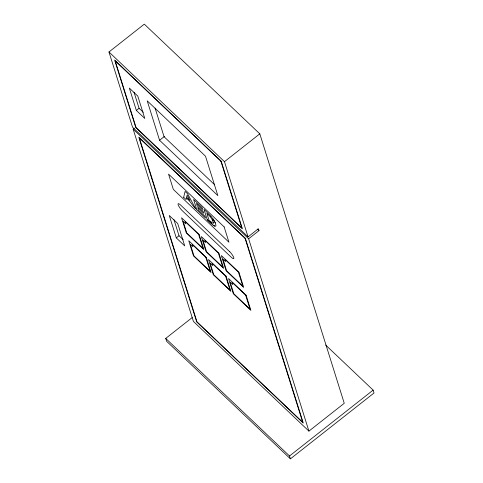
<?xml version="1.0" encoding="UTF-8"?>
<svg xmlns="http://www.w3.org/2000/svg" width="483" height="483" viewBox="0 0 483 483"><rect width="100%" height="100%" fill="white"/><g stroke="black" fill="none" stroke-linecap="round" stroke-linejoin="round"><path stroke-width="0.72" d="M186.625 197.245L187.138 195.047L190 200.427L186.637 197.233M183.649 197.299L185.098 191.401L187.627 193.804L195.53 208.578C192.041 205.516 190.525 200.85 186.353 198.272L186.04 199.564L183.667 197.287M213.305 223.17L213.383 222.367M308.921 431.12L248.648 238.795L259.003 230.639L258.405 228.725L248.051 236.881L132.541 127.186L108.971 51.977L144.302 24.15L259.812 133.845L344.252 403.293L308.921 431.12L193.411 321.424L133.139 129.1L134.292 128.194M136.339 110.432L129.323 88.039L137.776 96.069L144.797 118.456L136.339 110.432L139.068 108.283L134.02 92.193M159.571 140.269L147.218 100.844L205.498 156.19L217.851 195.615L159.571 140.269L164.631 136.284M248.051 236.881L224.48 161.672L259.812 133.845M196.798 209.767L193.592 199.467L202.154 207.599L202.727 209.441L196.436 203.47L197.167 205.788L203.144 211.457L203.693 213.257L197.728 207.593L198.531 210.153L204.961 216.233L205.516 218.062L196.816 209.755M176.283 237.877L169.267 215.49L177.72 223.514L184.735 245.907L176.283 237.877L179.006 235.734L173.965 219.638M212.937 225.03L207.213 219.687L203.989 209.332L210.908 216.161M325.687 345.067L373.13 390.119L374.029 392.993L290.416 458.85L166.629 341.294L165.729 338.42L192.228 317.548M290.416 458.85L289.516 455.982L373.13 390.119M213.088 223.297L211.602 222.53L208.934 220.043L206.851 213.335L210.28 216.752L212.103 219.33M212.925 225.036L215.309 226.267A10.01 2.349 51.8 0 0 215.889 224.987L215.255 222.929A9.829 2.306 51.8 0 0 213.021 218.962M213.915 225.748L214.7 226.165M210.866 221.854L211.614 222.524M108.971 51.977L224.48 161.672M139.068 108.283L143.294 112.297M214.718 184.832L164.069 136.725L155.079 108.059M257.367 229.087L259.003 230.639M133.139 129.1L248.648 238.795M207.231 219.674L211.777 223.997M179.006 235.734L183.232 239.749M165.729 338.42L289.516 455.982M210.89 216.173L213.009 218.974A9.829 2.306 51.8 0 1 215.243 222.935M212.115 219.318L213.371 222.373M212.562 220.157L212.925 220.954M221.232 161.274L114.622 60.031L135.789 127.584L242.4 228.827L221.232 161.274M220.906 161.237L115.183 60.834L136.115 127.621L241.838 228.024L220.906 161.237M245.4 238.397L138.79 137.154L196.659 321.823L303.27 423.066L245.4 238.397M245.074 238.361L139.352 137.957L196.986 321.859L302.708 422.263L245.074 238.361M224.148 226.913L168.543 174.103L173.337 189.414L228.948 242.225L224.148 226.913M229.467 251.45L180.618 205.064A5.422 1.274 51.8 0 0 178.149 204.762A5.422 1.274 51.8 0 0 182.441 210.878L231.291 257.27A5.422 1.274 51.8 0 0 233.76 257.572A5.422 1.274 51.8 0 0 229.467 251.45M199.117 234.46L181.548 217.773L186.281 232.891L203.856 249.578L199.117 234.46M218.914 253.261L201.345 236.567L206.078 251.691L223.653 268.379L218.914 253.261M238.934 272.273L221.359 255.579L226.098 270.697L243.674 287.391L238.934 272.273M198.628 234.4L185.061 221.51L185.78 223.81L183.111 221.274L186.77 232.945L203.011 248.371L198.628 234.4M218.425 253.201L204.858 240.311L205.577 242.611L202.908 240.075L206.567 251.746L222.808 267.171L218.425 253.201M238.445 272.213L224.879 259.323L225.597 261.623L222.929 259.087L226.587 270.758L242.822 286.178L238.445 272.213M206.313 257.421L188.744 240.733L193.478 255.851L211.053 272.539L206.313 257.421M226.11 276.222L208.541 259.534L213.275 274.652L230.85 291.34L226.11 276.222M246.131 295.234L228.556 278.546L233.295 293.664L250.87 310.352L246.131 295.234M205.824 257.361L192.258 244.476L192.977 246.771L190.308 244.241L193.967 255.912L210.208 271.331L205.824 257.361M225.621 276.161L212.055 263.277L212.774 265.572L210.105 263.036L213.764 274.712L230.005 290.132L225.621 276.161M245.642 295.173L232.075 282.289L232.794 284.584L230.125 282.048L233.784 293.724L250.019 309.144L245.642 295.173"/></g></svg>
